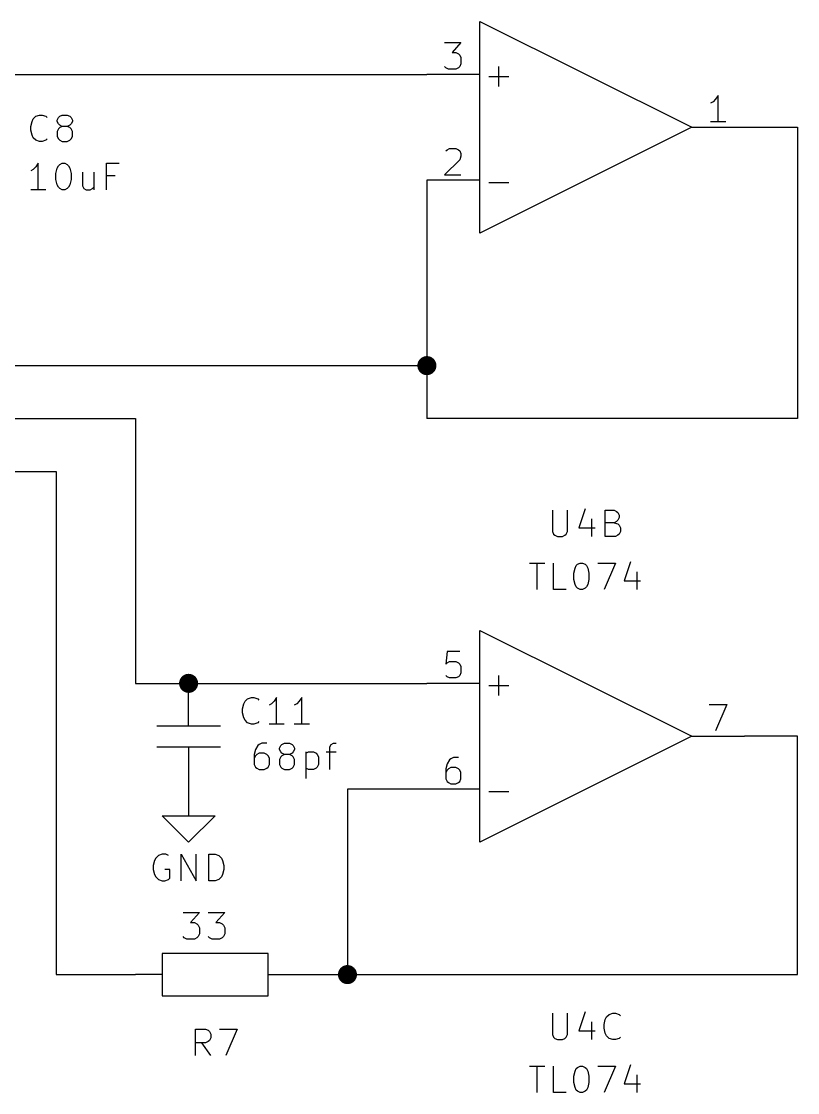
# Model space of a CAD drawing. Extents: x 0.4 to 16.1, y -11.3 to -0.4.
# Drawn here: x 10.434 to 11.9, y -4.923 to -2.9 of the extents above; entities that cross this region are included whole.
import ezdxf

# ---------------------------------------------------------------- set-up
doc = ezdxf.new("R2010")
doc.units = 0
doc.header["$MEASUREMENT"] = 0
for name, color, linetype in [('CYAN2', 4, 'CONTINUOUS'), ('GREEN3', 91, 'CONTINUOUS'), ('LYELLOW', 51, 'CONTINUOUS'), ('RED2', 1, 'CONTINUOUS'), ('RED3', 11, 'CONTINUOUS')]:
    doc.layers.add(name, color=color, linetype=linetype)

msp = doc.modelspace()

# ---------------------------------------------------------------- linework, layer by layer
at = {"layer": 'CYAN2', "linetype": 'CONTINUOUS'}
for p, q in [((11.3359, -3.0231), (11.3359, -2.985)), ((11.3169, -3.0041), (11.355, -3.0041)), ((10.4519, -3.0982), (10.4543, -3.0887)), ((10.4519, -3.0982), (10.4543, -3.0887)), ((10.4543, -3.0887), (10.4567, -3.0839)), ((10.4543, -3.0887), (10.4567, -3.0839)), ((10.4567, -3.0839), (10.4614, -3.0792)), ((10.4567, -3.0839), (10.4614, -3.0792)), ((10.4614, -3.0792), (10.4686, -3.0768)), ((10.4614, -3.0792), (10.4686, -3.0768)), ((10.4686, -3.0768), (10.4733, -3.0768)), ((10.4686, -3.0768), (10.4733, -3.0768)), ((10.4733, -3.0768), (10.4805, -3.0792)), ((10.4733, -3.0768), (10.4805, -3.0792)), ((10.4805, -3.0792), (10.4829, -3.0816)), ((10.4805, -3.0792), (10.4829, -3.0816)), ((10.5019, -3.0863), (10.5043, -3.0816)), ((10.5019, -3.0863), (10.5043, -3.0816)), ((10.5019, -3.0887), (10.5019, -3.0863)), ((10.5019, -3.0887), (10.5019, -3.0863)), ((10.5043, -3.0935), (10.5019, -3.0887)), ((10.5043, -3.0935), (10.5019, -3.0887)), ((10.5043, -3.0816), (10.5067, -3.0792)), ((10.5043, -3.0816), (10.5067, -3.0792)), ((10.5067, -3.0959), (10.5043, -3.0935)), ((10.5067, -3.0959), (10.5043, -3.0935)), ((10.5067, -3.0792), (10.5114, -3.0768)), ((10.5067, -3.0792), (10.5114, -3.0768)), ((10.5114, -3.0768), (10.5209, -3.0768)), ((10.5114, -3.0768), (10.5209, -3.0768)), ((10.5209, -3.0768), (10.5257, -3.0792)), ((10.5209, -3.0768), (10.5257, -3.0792)), ((10.5257, -3.0792), (10.5281, -3.0816)), ((10.5257, -3.0792), (10.5281, -3.0816)), ((10.5281, -3.0935), (10.5257, -3.0959)), ((10.5281, -3.0935), (10.5257, -3.0959)), ((10.5281, -3.0816), (10.5305, -3.0863)), ((10.5281, -3.0816), (10.5305, -3.0863)), ((10.5305, -3.0887), (10.5281, -3.0935)), ((10.5305, -3.0887), (10.5281, -3.0935)), ((10.5305, -3.0863), (10.5305, -3.0887)), ((10.5305, -3.0863), (10.5305, -3.0887)), ((10.4519, -3.1054), (10.4519, -3.0982)), ((10.4519, -3.1054), (10.4519, -3.0982)), ((10.4543, -3.1149), (10.4519, -3.1054)), ((10.4543, -3.1149), (10.4519, -3.1054)), ((10.4567, -3.1197), (10.4543, -3.1149)), ((10.4567, -3.1197), (10.4543, -3.1149)), ((10.5043, -3.103), (10.5019, -3.1078)), ((10.5043, -3.103), (10.5019, -3.1078)), ((10.5019, -3.1078), (10.5019, -3.1173)), ((10.5019, -3.1078), (10.5019, -3.1173)), ((10.5067, -3.1006), (10.5043, -3.103)), ((10.5067, -3.1006), (10.5043, -3.103)), ((10.5114, -3.0982), (10.5067, -3.0959)), ((10.5114, -3.0982), (10.5067, -3.0959)), ((10.5114, -3.0982), (10.5067, -3.1006)), ((10.5114, -3.0982), (10.5067, -3.1006)), ((10.5209, -3.0982), (10.5114, -3.0982)), ((10.5209, -3.0982), (10.5114, -3.0982)), ((10.5257, -3.0959), (10.5209, -3.0982)), ((10.5257, -3.0959), (10.5209, -3.0982)), ((10.5257, -3.1006), (10.5209, -3.0982)), ((10.5257, -3.1006), (10.5209, -3.0982)), ((10.5281, -3.103), (10.5257, -3.1006)), ((10.5281, -3.103), (10.5257, -3.1006)), ((10.5305, -3.1078), (10.5281, -3.103)), ((10.5305, -3.1078), (10.5281, -3.103)), ((10.5305, -3.1173), (10.5305, -3.1078)), ((10.5305, -3.1173), (10.5305, -3.1078)), ((10.4614, -3.1244), (10.4567, -3.1197)), ((10.4614, -3.1244), (10.4567, -3.1197)), ((10.4686, -3.1268), (10.4614, -3.1244)), ((10.4686, -3.1268), (10.4614, -3.1244)), ((10.4733, -3.1268), (10.4686, -3.1268)), ((10.4733, -3.1268), (10.4686, -3.1268)), ((10.4805, -3.1244), (10.4733, -3.1268)), ((10.4805, -3.1244), (10.4733, -3.1268)), ((10.4829, -3.122), (10.4805, -3.1244)), ((10.4829, -3.122), (10.4805, -3.1244)), ((10.5019, -3.1173), (10.5043, -3.122)), ((10.5019, -3.1173), (10.5043, -3.122)), ((10.5043, -3.122), (10.5067, -3.1244)), ((10.5043, -3.122), (10.5067, -3.1244)), ((10.5067, -3.1244), (10.5114, -3.1268)), ((10.5067, -3.1244), (10.5114, -3.1268)), ((10.5114, -3.1268), (10.5209, -3.1268)), ((10.5114, -3.1268), (10.5209, -3.1268)), ((10.5209, -3.1268), (10.5257, -3.1244)), ((10.5209, -3.1268), (10.5257, -3.1244)), ((10.5257, -3.1244), (10.5281, -3.122)), ((10.5257, -3.1244), (10.5281, -3.122)), ((10.5281, -3.122), (10.5305, -3.1173)), ((10.5281, -3.122), (10.5305, -3.1173)), ((10.4614, -3.1749), (10.4567, -3.1797)), ((10.4614, -3.1749), (10.4567, -3.1797)), ((10.4662, -3.1678), (10.4614, -3.1749)), ((10.4662, -3.1678), (10.4614, -3.1749)), ((10.4662, -3.2178), (10.4662, -3.1678)), ((10.4662, -3.2178), (10.4662, -3.1678)), ((10.5019, -3.1773), (10.5043, -3.1726)), ((10.5019, -3.1773), (10.5043, -3.1726)), ((10.5043, -3.1726), (10.5067, -3.1702)), ((10.5043, -3.1726), (10.5067, -3.1702)), ((10.5067, -3.1702), (10.5114, -3.1678)), ((10.5067, -3.1702), (10.5114, -3.1678)), ((10.5114, -3.1678), (10.5162, -3.1678)), ((10.5114, -3.1678), (10.5162, -3.1678)), ((10.5162, -3.1678), (10.5209, -3.1702)), ((10.5162, -3.1678), (10.5209, -3.1702)), ((10.5209, -3.1702), (10.5233, -3.1726)), ((10.5209, -3.1702), (10.5233, -3.1726)), ((10.5233, -3.1726), (10.5257, -3.1773)), ((10.5233, -3.1726), (10.5257, -3.1773)), ((10.5948, -3.2178), (10.5948, -3.1678)), ((10.5948, -3.1678), (10.6186, -3.1678)), ((10.5948, -3.2178), (10.5948, -3.1678)), ((10.5948, -3.1678), (10.6186, -3.1678)), ((10.4567, -3.1797), (10.4519, -3.1821)), ((10.4567, -3.1797), (10.4519, -3.1821)), ((10.4995, -3.1869), (10.5019, -3.1773)), ((10.4995, -3.1869), (10.5019, -3.1773)), ((10.4995, -3.1988), (10.4995, -3.1869)), ((10.4995, -3.1988), (10.4995, -3.1869)), ((10.5257, -3.1773), (10.5281, -3.1869)), ((10.5257, -3.1773), (10.5281, -3.1869)), ((10.5281, -3.1869), (10.5281, -3.1988)), ((10.5281, -3.1869), (10.5281, -3.1988)), ((10.5495, -3.1845), (10.5495, -3.2107)), ((10.5495, -3.1845), (10.5495, -3.2107)), ((10.5709, -3.1845), (10.5709, -3.2178)), ((10.5709, -3.1845), (10.5709, -3.2178)), ((10.6114, -3.1916), (10.5948, -3.1916)), ((10.6114, -3.1916), (10.5948, -3.1916)), ((10.5019, -3.2083), (10.4995, -3.1988)), ((10.5019, -3.2083), (10.4995, -3.1988)), ((10.5043, -3.213), (10.5019, -3.2083)), ((10.5043, -3.213), (10.5019, -3.2083)), ((10.5067, -3.2154), (10.5043, -3.213)), ((10.5067, -3.2154), (10.5043, -3.213)), ((10.5114, -3.2178), (10.5067, -3.2154)), ((10.5114, -3.2178), (10.5067, -3.2154)), ((10.5209, -3.2154), (10.5162, -3.2178)), ((10.5209, -3.2154), (10.5162, -3.2178)), ((10.5233, -3.213), (10.5209, -3.2154)), ((10.5233, -3.213), (10.5209, -3.2154)), ((10.5257, -3.2083), (10.5233, -3.213)), ((10.5257, -3.2083), (10.5233, -3.213)), ((10.5281, -3.1988), (10.5257, -3.2083)), ((10.5281, -3.1988), (10.5257, -3.2083)), ((10.5495, -3.2107), (10.5519, -3.2154)), ((10.5495, -3.2107), (10.5519, -3.2154)), ((10.5519, -3.2154), (10.5567, -3.2178)), ((10.5519, -3.2154), (10.5567, -3.2178)), ((10.5638, -3.2178), (10.5686, -3.2154)), ((10.5638, -3.2178), (10.5686, -3.2154)), ((10.5686, -3.2154), (10.5709, -3.213)), ((10.5686, -3.2154), (10.5709, -3.213)), ((11.3169, -3.2041), (11.355, -3.2041)), ((10.4805, -3.2178), (10.4519, -3.2178)), ((10.4805, -3.2178), (10.4519, -3.2178)), ((10.5162, -3.2178), (10.5114, -3.2178)), ((10.5162, -3.2178), (10.5114, -3.2178)), ((10.5567, -3.2178), (10.5638, -3.2178)), ((10.5567, -3.2178), (10.5638, -3.2178)), ((11.4369, -3.8228), (11.4369, -3.8633)), ((11.4655, -3.8633), (11.4655, -3.8228)), ((11.4988, -3.8204), (11.4869, -3.8561)), ((11.5369, -3.8728), (11.5369, -3.8228)), ((11.5369, -3.8228), (11.5536, -3.8228)), ((11.5536, -3.8228), (11.5583, -3.8252)), ((11.5107, -3.8395), (11.5107, -3.8728)), ((11.5583, -3.8252), (11.5607, -3.8276)), ((11.5607, -3.8419), (11.5583, -3.8442)), ((11.5607, -3.8276), (11.5631, -3.8323)), ((11.5631, -3.8371), (11.5607, -3.8419)), ((11.5631, -3.8323), (11.5631, -3.8371)), ((11.4369, -3.8633), (11.4393, -3.868)), ((11.4631, -3.868), (11.4655, -3.8633)), ((11.4869, -3.8561), (11.5179, -3.8561)), ((11.5536, -3.8466), (11.5369, -3.8466)), ((11.5583, -3.8442), (11.5536, -3.8466)), ((11.5536, -3.8466), (11.5607, -3.849)), ((11.5607, -3.849), (11.5631, -3.8514)), ((11.5631, -3.8514), (11.5655, -3.8561)), ((11.5655, -3.8633), (11.5631, -3.868)), ((11.5655, -3.8561), (11.5655, -3.8633)), ((11.4393, -3.868), (11.4417, -3.8704)), ((11.4417, -3.8704), (11.4464, -3.8728)), ((11.4464, -3.8728), (11.4559, -3.8728)), ((11.4559, -3.8728), (11.4607, -3.8704)), ((11.4607, -3.8704), (11.4631, -3.868)), ((11.5559, -3.8728), (11.5369, -3.8728)), ((11.5607, -3.8704), (11.5559, -3.8728)), ((11.5631, -3.868), (11.5607, -3.8704)), ((11.394, -3.9228), (11.4226, -3.9228)), ((11.4083, -3.9728), (11.4083, -3.9228)), ((11.4393, -3.9728), (11.4393, -3.9228)), ((11.4845, -3.9252), (11.4893, -3.9228)), ((11.4893, -3.9228), (11.494, -3.9228)), ((11.494, -3.9228), (11.4988, -3.9252)), ((11.5226, -3.9228), (11.5559, -3.9228)), ((11.5559, -3.9228), (11.5345, -3.9728)), ((11.5845, -3.9204), (11.5726, -3.9561)), ((11.4774, -3.9419), (11.4798, -3.9323)), ((11.4774, -3.9538), (11.4774, -3.9419)), ((11.4798, -3.9323), (11.4821, -3.9276)), ((11.4821, -3.9276), (11.4845, -3.9252)), ((11.4988, -3.9252), (11.5012, -3.9276)), ((11.5012, -3.9276), (11.5036, -3.9323)), ((11.5036, -3.9323), (11.506, -3.9419)), ((11.506, -3.9419), (11.506, -3.9538)), ((11.5964, -3.9395), (11.5964, -3.9728)), ((11.4798, -3.9633), (11.4774, -3.9538)), ((11.4821, -3.968), (11.4798, -3.9633)), ((11.5036, -3.9633), (11.5012, -3.968)), ((11.506, -3.9538), (11.5036, -3.9633)), ((11.5726, -3.9561), (11.6036, -3.9561)), ((11.4631, -3.9728), (11.4393, -3.9728)), ((11.4845, -3.9704), (11.4821, -3.968)), ((11.4893, -3.9728), (11.4845, -3.9704)), ((11.494, -3.9728), (11.4893, -3.9728)), ((11.4988, -3.9704), (11.494, -3.9728)), ((11.5012, -3.968), (11.4988, -3.9704)), ((11.3359, -4.1731), (11.3359, -4.135)), ((11.3169, -4.1541), (11.355, -4.1541)), ((10.8543, -4.1887), (10.8567, -4.1839)), ((10.8543, -4.1887), (10.8567, -4.1839)), ((10.8567, -4.1839), (10.8614, -4.1792)), ((10.8567, -4.1839), (10.8614, -4.1792)), ((10.8614, -4.1792), (10.8686, -4.1768)), ((10.8614, -4.1792), (10.8686, -4.1768)), ((10.8686, -4.1768), (10.8733, -4.1768)), ((10.8686, -4.1768), (10.8733, -4.1768)), ((10.8733, -4.1768), (10.8805, -4.1792)), ((10.8733, -4.1768), (10.8805, -4.1792)), ((10.8805, -4.1792), (10.8829, -4.1816)), ((10.8805, -4.1792), (10.8829, -4.1816)), ((10.9114, -4.1839), (10.9067, -4.1887)), ((10.9114, -4.1839), (10.9067, -4.1887)), ((10.9162, -4.1768), (10.9114, -4.1839)), ((10.9162, -4.1768), (10.9114, -4.1839)), ((10.9162, -4.2268), (10.9162, -4.1768)), ((10.9162, -4.2268), (10.9162, -4.1768)), ((10.959, -4.1839), (10.9543, -4.1887)), ((10.959, -4.1839), (10.9543, -4.1887)), ((10.9638, -4.1768), (10.959, -4.1839)), ((10.9638, -4.1768), (10.959, -4.1839)), ((10.9638, -4.2268), (10.9638, -4.1768)), ((10.9638, -4.2268), (10.9638, -4.1768)), ((10.8519, -4.1982), (10.8543, -4.1887)), ((10.8519, -4.1982), (10.8543, -4.1887)), ((10.8519, -4.2054), (10.8519, -4.1982)), ((10.8519, -4.2054), (10.8519, -4.1982)), ((10.8543, -4.2149), (10.8519, -4.2054)), ((10.8543, -4.2149), (10.8519, -4.2054)), ((10.9067, -4.1887), (10.9019, -4.1911)), ((10.9067, -4.1887), (10.9019, -4.1911)), ((10.9543, -4.1887), (10.9495, -4.1911)), ((10.9543, -4.1887), (10.9495, -4.1911)), ((10.8567, -4.2197), (10.8543, -4.2149)), ((10.8567, -4.2197), (10.8543, -4.2149)), ((10.8614, -4.2244), (10.8567, -4.2197)), ((10.8614, -4.2244), (10.8567, -4.2197)), ((10.8686, -4.2268), (10.8614, -4.2244)), ((10.8686, -4.2268), (10.8614, -4.2244)), ((10.8733, -4.2268), (10.8686, -4.2268)), ((10.8733, -4.2268), (10.8686, -4.2268)), ((10.8805, -4.2244), (10.8733, -4.2268)), ((10.8805, -4.2244), (10.8733, -4.2268)), ((10.8829, -4.222), (10.8805, -4.2244)), ((10.8829, -4.222), (10.8805, -4.2244)), ((10.9305, -4.2268), (10.9019, -4.2268)), ((10.9305, -4.2268), (10.9019, -4.2268)), ((10.9781, -4.2268), (10.9495, -4.2268)), ((10.9781, -4.2268), (10.9495, -4.2268)), ((10.881, -4.2676), (10.8763, -4.2747)), ((10.881, -4.2676), (10.8763, -4.2747)), ((10.8834, -4.2652), (10.881, -4.2676)), ((10.8834, -4.2652), (10.881, -4.2676)), ((10.8882, -4.2628), (10.8834, -4.2652)), ((10.8882, -4.2628), (10.8834, -4.2652)), ((10.8977, -4.2628), (10.8882, -4.2628)), ((10.8977, -4.2628), (10.8882, -4.2628)), ((10.9215, -4.2723), (10.9239, -4.2676)), ((10.9215, -4.2723), (10.9239, -4.2676)), ((10.9239, -4.2676), (10.9263, -4.2652)), ((10.9239, -4.2676), (10.9263, -4.2652)), ((10.9263, -4.2652), (10.931, -4.2628)), ((10.9263, -4.2652), (10.931, -4.2628)), ((10.931, -4.2628), (10.9406, -4.2628)), ((10.931, -4.2628), (10.9406, -4.2628)), ((10.9406, -4.2628), (10.9453, -4.2652)), ((10.9406, -4.2628), (10.9453, -4.2652)), ((10.9453, -4.2652), (10.9477, -4.2676)), ((10.9453, -4.2652), (10.9477, -4.2676)), ((10.9477, -4.2676), (10.9501, -4.2723)), ((10.9477, -4.2676), (10.9501, -4.2723)), ((11.0168, -4.2699), (11.0191, -4.2652)), ((11.0168, -4.2699), (11.0191, -4.2652)), ((11.0191, -4.2652), (11.0239, -4.2628)), ((11.0191, -4.2652), (11.0239, -4.2628)), ((11.0239, -4.2628), (11.0287, -4.2628)), ((11.0239, -4.2628), (11.0287, -4.2628)), ((10.8763, -4.2747), (10.8739, -4.2842)), ((10.8763, -4.2747), (10.8739, -4.2842)), ((10.8739, -4.2842), (10.8739, -4.3033)), ((10.8739, -4.2842), (10.8739, -4.3033)), ((10.8763, -4.2866), (10.8739, -4.2914)), ((10.8763, -4.2866), (10.8739, -4.2914)), ((10.8787, -4.2842), (10.8763, -4.2866)), ((10.8787, -4.2842), (10.8763, -4.2866)), ((10.8834, -4.2819), (10.8787, -4.2842)), ((10.8834, -4.2819), (10.8787, -4.2842)), ((10.8929, -4.2819), (10.8834, -4.2819)), ((10.8929, -4.2819), (10.8834, -4.2819)), ((10.8977, -4.2842), (10.8929, -4.2819)), ((10.8977, -4.2842), (10.8929, -4.2819)), ((10.9001, -4.2866), (10.8977, -4.2842)), ((10.9001, -4.2866), (10.8977, -4.2842)), ((10.9025, -4.2914), (10.9001, -4.2866)), ((10.9025, -4.2914), (10.9001, -4.2866)), ((10.9215, -4.2747), (10.9215, -4.2723)), ((10.9215, -4.2747), (10.9215, -4.2723)), ((10.9239, -4.2795), (10.9215, -4.2747)), ((10.9239, -4.2795), (10.9215, -4.2747)), ((10.9263, -4.2819), (10.9239, -4.2795)), ((10.9263, -4.2819), (10.9239, -4.2795)), ((10.9263, -4.2866), (10.9239, -4.289)), ((10.9263, -4.2866), (10.9239, -4.289)), ((10.931, -4.2842), (10.9263, -4.2819)), ((10.931, -4.2842), (10.9263, -4.2819)), ((10.931, -4.2842), (10.9263, -4.2866)), ((10.931, -4.2842), (10.9263, -4.2866)), ((10.9406, -4.2842), (10.931, -4.2842)), ((10.9406, -4.2842), (10.931, -4.2842)), ((10.9453, -4.2819), (10.9406, -4.2842)), ((10.9453, -4.2819), (10.9406, -4.2842)), ((10.9453, -4.2866), (10.9406, -4.2842)), ((10.9453, -4.2866), (10.9406, -4.2842)), ((10.9477, -4.2795), (10.9453, -4.2819)), ((10.9477, -4.2795), (10.9453, -4.2819)), ((10.9477, -4.289), (10.9453, -4.2866)), ((10.9477, -4.289), (10.9453, -4.2866)), ((10.9501, -4.2747), (10.9477, -4.2795)), ((10.9501, -4.2747), (10.9477, -4.2795)), ((10.9501, -4.2723), (10.9501, -4.2747)), ((10.9501, -4.2723), (10.9501, -4.2747)), ((10.9715, -4.2795), (10.9715, -4.3295)), ((10.9715, -4.2819), (10.9763, -4.2795)), ((10.9715, -4.2795), (10.9715, -4.3295)), ((10.9715, -4.2819), (10.9763, -4.2795)), ((10.9763, -4.2795), (10.9858, -4.2795)), ((10.9763, -4.2795), (10.9858, -4.2795)), ((10.9858, -4.2795), (10.9906, -4.2819)), ((10.9858, -4.2795), (10.9906, -4.2819)), ((10.9906, -4.2819), (10.9929, -4.2842)), ((10.9906, -4.2819), (10.9929, -4.2842)), ((10.9929, -4.2842), (10.9953, -4.289)), ((10.9929, -4.2842), (10.9953, -4.289)), ((11.0096, -4.2795), (11.0287, -4.2795)), ((11.0096, -4.2795), (11.0287, -4.2795)), ((11.0168, -4.3128), (11.0168, -4.2699)), ((11.0168, -4.3128), (11.0168, -4.2699)), ((10.8739, -4.3033), (10.8763, -4.308)), ((10.8739, -4.3033), (10.8763, -4.308)), ((10.8763, -4.308), (10.8787, -4.3104)), ((10.8763, -4.308), (10.8787, -4.3104)), ((10.8977, -4.3104), (10.9001, -4.308)), ((10.8977, -4.3104), (10.9001, -4.308)), ((10.9001, -4.308), (10.9025, -4.3033)), ((10.9001, -4.308), (10.9025, -4.3033)), ((10.9025, -4.3033), (10.9025, -4.2914)), ((10.9025, -4.3033), (10.9025, -4.2914)), ((10.9239, -4.289), (10.9215, -4.2938)), ((10.9239, -4.289), (10.9215, -4.2938)), ((10.9215, -4.2938), (10.9215, -4.3033)), ((10.9215, -4.2938), (10.9215, -4.3033)), ((10.9215, -4.3033), (10.9239, -4.308)), ((10.9215, -4.3033), (10.9239, -4.308)), ((10.9239, -4.308), (10.9263, -4.3104)), ((10.9239, -4.308), (10.9263, -4.3104)), ((10.9453, -4.3104), (10.9477, -4.308)), ((10.9453, -4.3104), (10.9477, -4.308)), ((10.9501, -4.2938), (10.9477, -4.289)), ((10.9501, -4.2938), (10.9477, -4.289)), ((10.9477, -4.308), (10.9501, -4.3033)), ((10.9477, -4.308), (10.9501, -4.3033)), ((10.9501, -4.3033), (10.9501, -4.2938)), ((10.9501, -4.3033), (10.9501, -4.2938)), ((10.9929, -4.308), (10.9906, -4.3104)), ((10.9929, -4.308), (10.9906, -4.3104)), ((10.9953, -4.3033), (10.9929, -4.308)), ((10.9953, -4.3033), (10.9929, -4.308)), ((10.9953, -4.289), (10.9953, -4.3033)), ((10.9953, -4.289), (10.9953, -4.3033)), ((10.8787, -4.3104), (10.8834, -4.3128)), ((10.8787, -4.3104), (10.8834, -4.3128)), ((10.8834, -4.3128), (10.8929, -4.3128)), ((10.8834, -4.3128), (10.8929, -4.3128)), ((10.8929, -4.3128), (10.8977, -4.3104)), ((10.8929, -4.3128), (10.8977, -4.3104)), ((10.9263, -4.3104), (10.931, -4.3128)), ((10.9263, -4.3104), (10.931, -4.3128)), ((10.931, -4.3128), (10.9406, -4.3128)), ((10.931, -4.3128), (10.9406, -4.3128)), ((10.9406, -4.3128), (10.9453, -4.3104)), ((10.9406, -4.3128), (10.9453, -4.3104)), ((10.9763, -4.3128), (10.9715, -4.3104)), ((10.9763, -4.3128), (10.9715, -4.3104)), ((10.9858, -4.3128), (10.9763, -4.3128)), ((10.9858, -4.3128), (10.9763, -4.3128)), ((10.9906, -4.3104), (10.9858, -4.3128)), ((10.9906, -4.3104), (10.9858, -4.3128)), ((11.3169, -4.3541), (11.355, -4.3541)), ((10.6857, -4.4847), (10.6833, -4.4942)), ((10.6857, -4.4847), (10.6833, -4.4942)), ((10.6881, -4.4799), (10.6857, -4.4847)), ((10.6881, -4.4799), (10.6857, -4.4847)), ((10.6929, -4.4752), (10.6881, -4.4799)), ((10.6929, -4.4752), (10.6881, -4.4799)), ((10.7, -4.4728), (10.6929, -4.4752)), ((10.7, -4.4728), (10.6929, -4.4752)), ((10.7071, -4.4728), (10.7, -4.4728)), ((10.7071, -4.4728), (10.7, -4.4728)), ((10.7119, -4.4752), (10.7071, -4.4728)), ((10.7119, -4.4752), (10.7071, -4.4728)), ((10.7357, -4.5228), (10.7357, -4.4728)), ((10.7357, -4.4728), (10.7643, -4.5228)), ((10.7357, -4.5228), (10.7357, -4.4728)), ((10.7357, -4.4728), (10.7643, -4.5228)), ((10.7643, -4.5228), (10.7643, -4.4728)), ((10.7643, -4.5228), (10.7643, -4.4728)), ((10.7881, -4.5228), (10.7881, -4.4728)), ((10.7881, -4.4728), (10.8, -4.4728)), ((10.7881, -4.5228), (10.7881, -4.4728)), ((10.7881, -4.4728), (10.8, -4.4728)), ((10.8, -4.4728), (10.8071, -4.4752)), ((10.8, -4.4728), (10.8071, -4.4752)), ((10.8071, -4.4752), (10.8119, -4.4799)), ((10.8071, -4.4752), (10.8119, -4.4799)), ((10.8119, -4.4799), (10.8143, -4.4847)), ((10.8119, -4.4799), (10.8143, -4.4847)), ((10.8143, -4.4847), (10.8167, -4.4942)), ((10.8143, -4.4847), (10.8167, -4.4942)), ((10.6833, -4.4942), (10.6833, -4.5014)), ((10.6833, -4.4942), (10.6833, -4.5014)), ((10.6833, -4.5014), (10.6857, -4.5109)), ((10.6833, -4.5014), (10.6857, -4.5109)), ((10.7143, -4.5014), (10.7048, -4.5014)), ((10.7143, -4.5014), (10.7048, -4.5014)), ((10.7143, -4.518), (10.7143, -4.5014)), ((10.7143, -4.518), (10.7143, -4.5014)), ((10.8167, -4.5014), (10.8143, -4.5109)), ((10.8167, -4.5014), (10.8143, -4.5109)), ((10.8167, -4.4942), (10.8167, -4.5014)), ((10.8167, -4.4942), (10.8167, -4.5014)), ((10.6857, -4.5109), (10.6881, -4.5157)), ((10.6857, -4.5109), (10.6881, -4.5157)), ((10.6881, -4.5157), (10.6929, -4.5204)), ((10.6881, -4.5157), (10.6929, -4.5204)), ((10.6929, -4.5204), (10.7, -4.5228)), ((10.6929, -4.5204), (10.7, -4.5228)), ((10.7, -4.5228), (10.7048, -4.5228)), ((10.7, -4.5228), (10.7048, -4.5228)), ((10.7048, -4.5228), (10.7119, -4.5204)), ((10.7048, -4.5228), (10.7119, -4.5204)), ((10.7119, -4.5204), (10.7143, -4.518)), ((10.7119, -4.5204), (10.7143, -4.518)), ((10.8, -4.5228), (10.7881, -4.5228)), ((10.8, -4.5228), (10.7881, -4.5228)), ((10.8071, -4.5204), (10.8, -4.5228)), ((10.8071, -4.5204), (10.8, -4.5228)), ((10.8119, -4.5157), (10.8071, -4.5204)), ((10.8119, -4.5157), (10.8071, -4.5204)), ((10.8143, -4.5109), (10.8119, -4.5157)), ((10.8143, -4.5109), (10.8119, -4.5157)), ((10.7395, -4.5828), (10.7705, -4.5828)), ((10.7705, -4.5828), (10.7538, -4.6018)), ((10.7871, -4.5828), (10.8181, -4.5828)), ((10.8181, -4.5828), (10.8014, -4.6018)), ((10.7538, -4.6018), (10.761, -4.6018)), ((10.761, -4.6018), (10.7657, -4.6042)), ((10.7657, -4.6042), (10.7681, -4.6066)), ((10.7681, -4.6066), (10.7705, -4.6114)), ((10.7705, -4.6114), (10.7705, -4.6233)), ((10.8014, -4.6018), (10.8086, -4.6018)), ((10.8086, -4.6018), (10.8133, -4.6042)), ((10.8133, -4.6042), (10.8157, -4.6066)), ((10.8157, -4.6066), (10.8181, -4.6114)), ((10.8181, -4.6114), (10.8181, -4.6233)), ((10.7419, -4.6304), (10.7395, -4.628)), ((10.7467, -4.6328), (10.7419, -4.6304)), ((10.7657, -4.6304), (10.761, -4.6328)), ((10.7681, -4.628), (10.7657, -4.6304)), ((10.7705, -4.6233), (10.7681, -4.628)), ((10.7895, -4.6304), (10.7871, -4.628)), ((10.7943, -4.6328), (10.7895, -4.6304)), ((10.8133, -4.6304), (10.8086, -4.6328)), ((10.8157, -4.628), (10.8133, -4.6304)), ((10.8181, -4.6233), (10.8157, -4.628)), ((10.761, -4.6328), (10.7467, -4.6328)), ((10.8086, -4.6328), (10.7943, -4.6328)), ((11.4369, -4.7728), (11.4369, -4.8133)), ((11.4655, -4.8133), (11.4655, -4.7728)), ((11.4988, -4.7704), (11.4869, -4.8061)), ((11.544, -4.7752), (11.5512, -4.7728)), ((11.5512, -4.7728), (11.5559, -4.7728)), ((11.5559, -4.7728), (11.5631, -4.7752)), ((11.5107, -4.7895), (11.5107, -4.8228)), ((11.5345, -4.7942), (11.5369, -4.7847)), ((11.5369, -4.7847), (11.5393, -4.7799)), ((11.5393, -4.7799), (11.544, -4.7752)), ((11.5631, -4.7752), (11.5655, -4.7776)), ((10.7631, -4.8528), (10.7631, -4.8028)), ((10.7631, -4.8028), (10.7821, -4.8028)), ((10.7821, -4.8028), (10.7869, -4.8052)), ((10.7869, -4.8052), (10.7893, -4.8076)), ((10.7893, -4.8076), (10.7917, -4.8123)), ((10.7917, -4.8123), (10.7917, -4.8195)), ((10.8083, -4.8028), (10.8417, -4.8028)), ((10.8417, -4.8028), (10.8202, -4.8528)), ((11.4369, -4.8133), (11.4393, -4.818)), ((11.4631, -4.818), (11.4655, -4.8133)), ((11.4869, -4.8061), (11.5179, -4.8061)), ((11.5345, -4.8014), (11.5345, -4.7942)), ((11.5369, -4.8109), (11.5345, -4.8014)), ((11.5393, -4.8157), (11.5369, -4.8109)), ((10.7821, -4.829), (10.7631, -4.829)), ((10.7917, -4.8528), (10.775, -4.829)), ((10.7869, -4.8266), (10.7821, -4.829)), ((10.7893, -4.8242), (10.7869, -4.8266)), ((10.7917, -4.8195), (10.7893, -4.8242)), ((11.4393, -4.818), (11.4417, -4.8204)), ((11.4417, -4.8204), (11.4464, -4.8228)), ((11.4464, -4.8228), (11.4559, -4.8228)), ((11.4559, -4.8228), (11.4607, -4.8204)), ((11.4607, -4.8204), (11.4631, -4.818)), ((11.544, -4.8204), (11.5393, -4.8157)), ((11.5512, -4.8228), (11.544, -4.8204)), ((11.5559, -4.8228), (11.5512, -4.8228)), ((11.5631, -4.8204), (11.5559, -4.8228)), ((11.5655, -4.818), (11.5631, -4.8204)), ((11.394, -4.8728), (11.4226, -4.8728)), ((11.4083, -4.9228), (11.4083, -4.8728)), ((11.4393, -4.9228), (11.4393, -4.8728)), ((11.4845, -4.8752), (11.4893, -4.8728)), ((11.4893, -4.8728), (11.494, -4.8728)), ((11.494, -4.8728), (11.4988, -4.8752)), ((11.5226, -4.8728), (11.5559, -4.8728)), ((11.5559, -4.8728), (11.5345, -4.9228)), ((11.5845, -4.8704), (11.5726, -4.9061)), ((11.4774, -4.8919), (11.4798, -4.8823)), ((11.4774, -4.9038), (11.4774, -4.8919)), ((11.4798, -4.8823), (11.4821, -4.8776)), ((11.4821, -4.8776), (11.4845, -4.8752)), ((11.4988, -4.8752), (11.5012, -4.8776)), ((11.5012, -4.8776), (11.5036, -4.8823)), ((11.5036, -4.8823), (11.506, -4.8919)), ((11.506, -4.8919), (11.506, -4.9038)), ((11.5964, -4.8895), (11.5964, -4.9228)), ((11.4798, -4.9133), (11.4774, -4.9038)), ((11.4821, -4.918), (11.4798, -4.9133)), ((11.5036, -4.9133), (11.5012, -4.918)), ((11.506, -4.9038), (11.5036, -4.9133)), ((11.5726, -4.9061), (11.6036, -4.9061)), ((11.4631, -4.9228), (11.4393, -4.9228)), ((11.4845, -4.9204), (11.4821, -4.918)), ((11.4893, -4.9228), (11.4845, -4.9204)), ((11.494, -4.9228), (11.4893, -4.9228)), ((11.4988, -4.9204), (11.494, -4.9228)), ((11.5012, -4.918), (11.4988, -4.9204))]:
    msp.add_line(p, q, dxfattribs=at)
at = {"layer": 'GREEN3', "linetype": 'CONTINUOUS'}
for p, q in [((10.35, -3), (11.2, -3)), ((11.8, -3.1), (11.9, -3.1)), ((11.9, -3.1), (11.9, -3.65)), ((11.2, -3.2), (11.2, -3.55)), ((9.3, -3.55), (11.2, -3.55)), ((11.2, -3.55), (11.2, -3.65)), ((9.3, -3.65), (10.65, -3.65)), ((10.65, -3.65), (10.65, -4.15)), ((11.9, -3.65), (11.2, -3.65)), ((9.3, -3.75), (10.5, -3.75)), ((10.5, -3.75), (10.5, -4.7)), ((10.65, -4.15), (10.75, -4.15)), ((10.75, -4.15), (11.2, -4.15)), ((11.9, -4.25), (11.8, -4.25)), ((11.9, -4.7), (11.9, -4.25)), ((11.05, -4.35), (11.05, -4.7)), ((11.2, -4.35), (11.05, -4.35)), ((10.5, -4.7), (10.65, -4.7)), ((10.95, -4.7), (11.05, -4.7)), ((11.05, -4.7), (11.9, -4.7))]:
    msp.add_line(p, q, dxfattribs=at)
at = {"layer": 'GREEN3', "const_width": 0.018}
for points in [[(11.191, -3.55, 1), (11.209, -3.55, 1)], [(10.741, -4.15, 1), (10.759, -4.15, 1)], [(11.041, -4.7, 1), (11.059, -4.7, 1)]]:
    msp.add_lwpolyline(points, format="xyb", close=True, dxfattribs=at)
at = {"layer": 'LYELLOW', "linetype": 'CONTINUOUS'}
for p, q in [((11.3, -2.9), (11.7, -3.1)), ((11.3, -3.3), (11.3, -2.9)), ((11.7, -3.1), (11.3, -3.3)), ((11.3, -4.05), (11.7, -4.25)), ((11.3, -4.45), (11.3, -4.05)), ((11.7, -4.25), (11.3, -4.45))]:
    msp.add_line(p, q, dxfattribs=at)
at = {"layer": 'RED2', "linetype": 'CONTINUOUS'}
for p, q in [((11.3, -2.9), (11.7, -3.1)), ((11.3, -3.3), (11.3, -2.9)), ((11.3, -3), (11.2, -3)), ((11.7, -3.1), (11.3, -3.3)), ((11.7, -3.1), (11.8, -3.1)), ((11.3, -3.2), (11.2, -3.2)), ((11.3, -4.05), (11.7, -4.25)), ((11.3, -4.45), (11.3, -4.05)), ((10.75, -4.23), (10.75, -4.15)), ((10.75, -4.23), (10.75, -4.15)), ((11.3, -4.15), (11.2, -4.15)), ((10.69, -4.23), (10.81, -4.23)), ((11.7, -4.25), (11.3, -4.45)), ((11.7, -4.25), (11.8, -4.25)), ((10.69, -4.27), (10.81, -4.27)), ((10.75, -4.27), (10.75, -4.35)), ((10.75, -4.27), (10.75, -4.35)), ((10.75, -4.35), (10.75, -4.4)), ((11.3, -4.35), (11.2, -4.35)), ((10.75, -4.45), (10.7, -4.4)), ((10.7, -4.4), (10.75, -4.4)), ((10.75, -4.4), (10.8, -4.4)), ((10.8, -4.4), (10.75, -4.45)), ((10.9, -4.66), (10.7, -4.66)), ((10.7, -4.66), (10.7, -4.74)), ((10.9, -4.74), (10.9, -4.66)), ((10.7, -4.7), (10.65, -4.7)), ((10.9, -4.7), (10.95, -4.7)), ((10.7, -4.74), (10.9, -4.74))]:
    msp.add_line(p, q, dxfattribs=at)
at = {"layer": 'RED3', "linetype": 'CONTINUOUS'}
for p, q in [((11.2333, -2.9399), (11.2643, -2.9399)), ((11.2643, -2.9399), (11.2476, -2.9589)), ((11.2476, -2.9589), (11.2548, -2.9589)), ((11.2548, -2.9589), (11.2595, -2.9613)), ((11.2595, -2.9613), (11.2619, -2.9637)), ((11.2619, -2.9637), (11.2643, -2.9684)), ((11.2643, -2.9684), (11.2643, -2.9804)), ((11.2357, -2.9875), (11.2333, -2.9851)), ((11.2405, -2.9899), (11.2357, -2.9875)), ((11.2548, -2.9899), (11.2405, -2.9899)), ((11.2595, -2.9875), (11.2548, -2.9899)), ((11.2619, -2.9851), (11.2595, -2.9875)), ((11.2643, -2.9804), (11.2619, -2.9851)), ((11.7405, -3.0518), (11.7357, -3.0542)), ((11.7452, -3.047), (11.7405, -3.0518)), ((11.75, -3.0399), (11.7452, -3.047)), ((11.75, -3.0899), (11.75, -3.0399)), ((11.7643, -3.0899), (11.7357, -3.0899)), ((11.2357, -3.1446), (11.2381, -3.1423)), ((11.2381, -3.1423), (11.2429, -3.1399)), ((11.2429, -3.1399), (11.2548, -3.1399)), ((11.2548, -3.1399), (11.2595, -3.1423)), ((11.2595, -3.1423), (11.2619, -3.1446)), ((11.2619, -3.1446), (11.2643, -3.1494)), ((11.2643, -3.1542), (11.2619, -3.1613)), ((11.2643, -3.1494), (11.2643, -3.1542)), ((11.2619, -3.1613), (11.2333, -3.1899)), ((11.2333, -3.1899), (11.2643, -3.1899)), ((11.2381, -4.0899), (11.2357, -4.1137)), ((11.2619, -4.0899), (11.2381, -4.0899)), ((11.2357, -4.1137), (11.2381, -4.1113)), ((11.2381, -4.1113), (11.2429, -4.1089)), ((11.2429, -4.1089), (11.2548, -4.1089)), ((11.2548, -4.1089), (11.2595, -4.1113)), ((11.2595, -4.1113), (11.2619, -4.1137)), ((11.2619, -4.1137), (11.2643, -4.1184)), ((11.2643, -4.1184), (11.2643, -4.1304)), ((11.2381, -4.1375), (11.2357, -4.1351)), ((11.2429, -4.1399), (11.2381, -4.1375)), ((11.2548, -4.1399), (11.2429, -4.1399)), ((11.2595, -4.1375), (11.2548, -4.1399)), ((11.2619, -4.1351), (11.2595, -4.1375)), ((11.2643, -4.1304), (11.2619, -4.1351)), ((11.7333, -4.1899), (11.7667, -4.1899)), ((11.7667, -4.1899), (11.7452, -4.2399)), ((11.2381, -4.3018), (11.2357, -4.3113)), ((11.2429, -4.2946), (11.2381, -4.3018)), ((11.2452, -4.2923), (11.2429, -4.2946)), ((11.25, -4.2899), (11.2452, -4.2923)), ((11.2595, -4.2899), (11.25, -4.2899)), ((11.2357, -4.3113), (11.2357, -4.3304)), ((11.2381, -4.3137), (11.2357, -4.3184)), ((11.2405, -4.3113), (11.2381, -4.3137)), ((11.2452, -4.3089), (11.2405, -4.3113)), ((11.2548, -4.3089), (11.2452, -4.3089)), ((11.2595, -4.3113), (11.2548, -4.3089)), ((11.2619, -4.3137), (11.2595, -4.3113)), ((11.2643, -4.3184), (11.2619, -4.3137)), ((11.2643, -4.3304), (11.2643, -4.3184)), ((11.2357, -4.3304), (11.2381, -4.3351)), ((11.2381, -4.3351), (11.2405, -4.3375)), ((11.2405, -4.3375), (11.2452, -4.3399)), ((11.2452, -4.3399), (11.2548, -4.3399)), ((11.2548, -4.3399), (11.2595, -4.3375)), ((11.2595, -4.3375), (11.2619, -4.3351)), ((11.2619, -4.3351), (11.2643, -4.3304))]:
    msp.add_line(p, q, dxfattribs=at)

doc.saveas('drawing.dxf')
